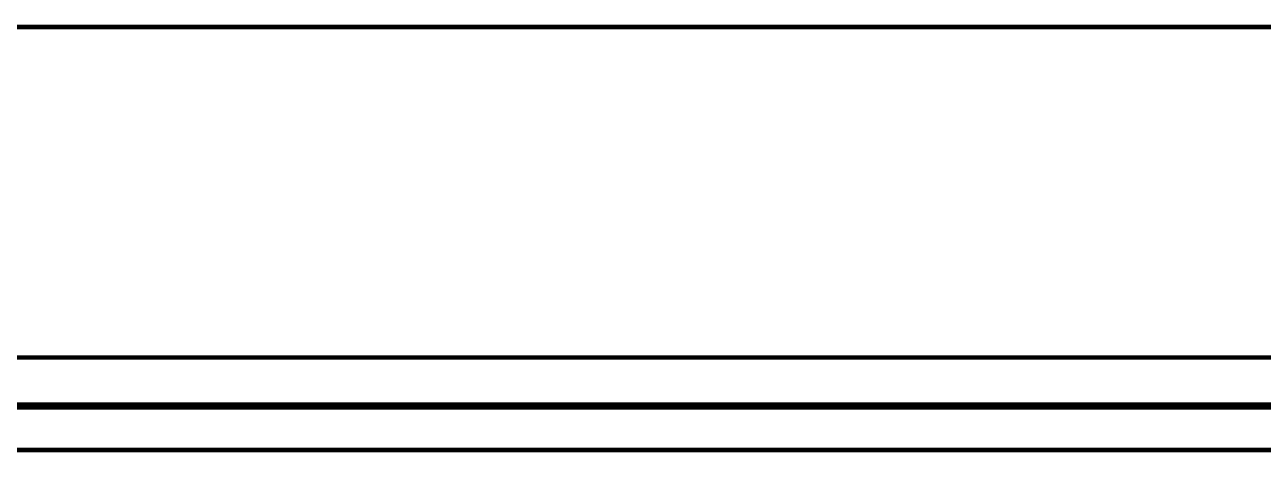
# Model space of a CAD drawing. Extents: x 0.54 to 10.46, y 0.74 to 7.76.
# Drawn here: x 2.206 to 2.963, y 4.861 to 5.123 of the extents above; entities that cross this region are included whole.
import ezdxf

# ---------------------------------------------------------------- set-up
doc = ezdxf.new("R2010")
doc.units = 0
doc.layers.get('0').update_dxf_attribs({"linetype": 'CONTINUOUS'})

msp = doc.modelspace()

# ---------------------------------------------------------------- linework, layer by layer
at = {"color": 9, "const_width": 0.00278}
msp.add_lwpolyline([(1.03011, 5.12121), (9.08806, 5.12121)], dxfattribs=at)
at = {"color": 0, "const_width": 0.00278}
for points in [[(8.04742, 4.91922), (1.18256, 4.91922)], [(8.04742, 4.88883), (1.18256, 4.88883)]]:
    msp.add_lwpolyline(points, dxfattribs=at)
at = {"color": 250, "const_width": 0.00278}
for points in [[(8.04742, 4.89046), (1.18256, 4.89046)], [(1.18256, 4.88867), (8.04742, 4.88867)], [(8.04742, 4.86268), (1.18256, 4.86268)]]:
    msp.add_lwpolyline(points, dxfattribs=at)

doc.saveas('drawing.dxf')
